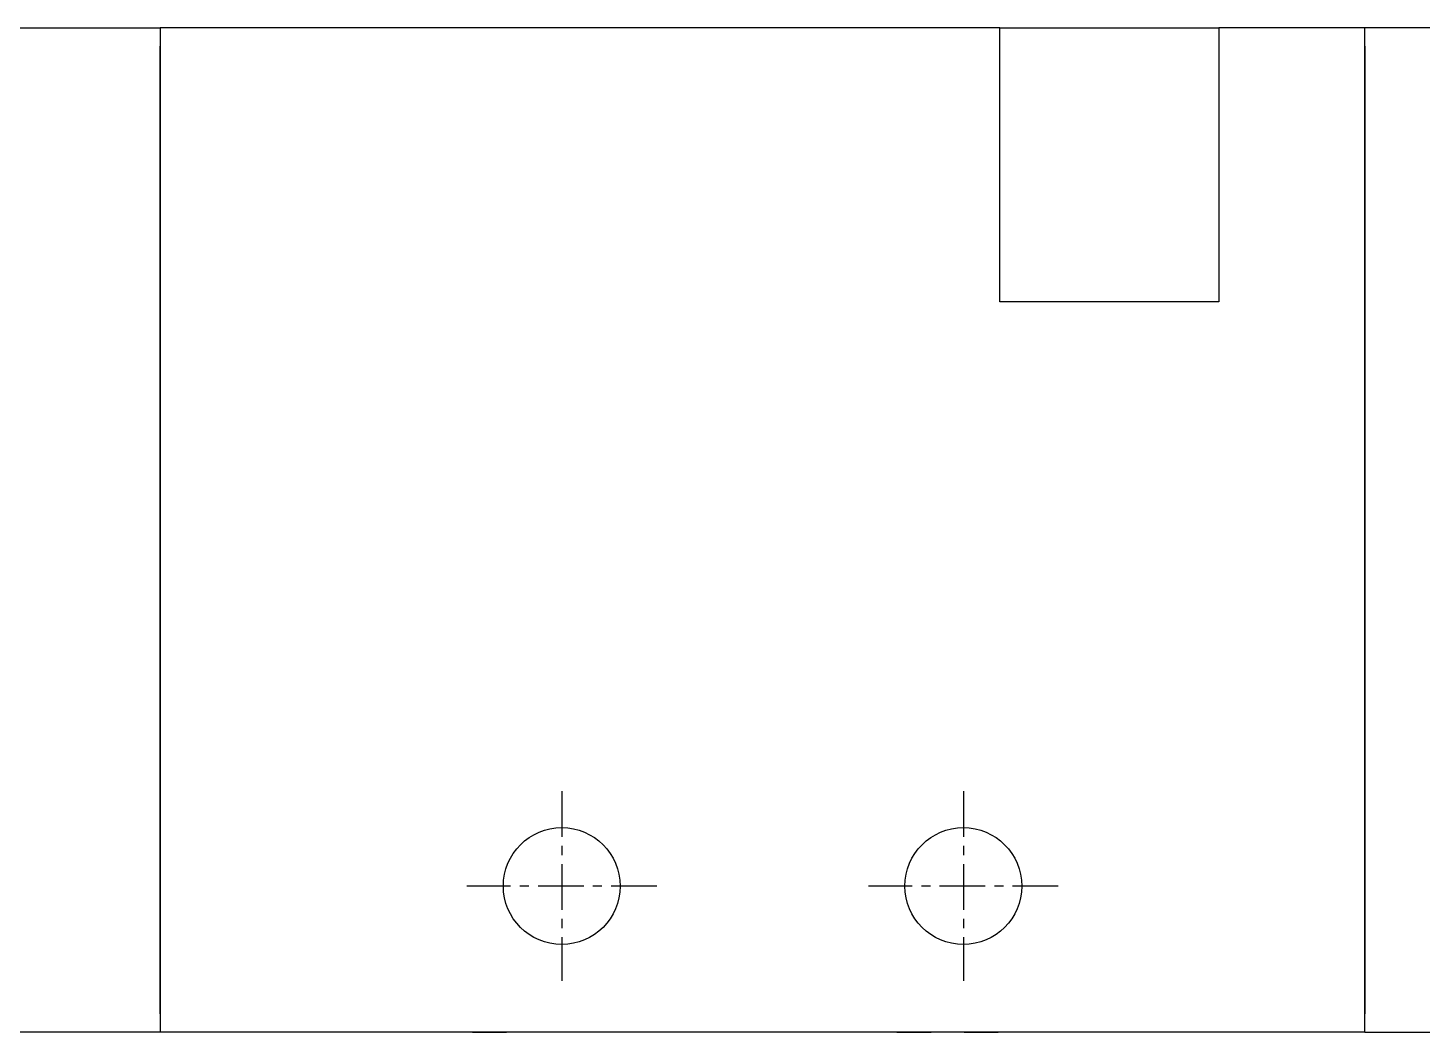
# Model space of a CAD drawing. Extents: x 83 to 239, y 31 to 153.
# Drawn here: x 123.31 to 161.5, y 88.26 to 115.76 of the extents above; entities that cross this region are included whole.
import ezdxf

# ---------------------------------------------------------------- set-up
doc = ezdxf.new("R2010")
doc.units = 0
doc.linetypes.add('CENTER', pattern=[2, 1.25, -0.25, 0.25, -0.25])
doc.layers.get('0').update_dxf_attribs({"linetype": 'CONTINUOUS'})
doc.layers.add('CENTER', color=1, linetype='CENTER')

msp = doc.modelspace()

# ---------------------------------------------------------------- linework, layer by layer
at = {"color": 7, "linetype": 'CONTINUOUS'}
for p, q in [((112.337, 115.763), (126.937, 115.763)), ((126.937, 115.763), (126.937, 88.263)), ((149.937, 115.763), (126.937, 115.763)), ((149.937, 115.763), (155.937, 115.763)), ((149.937, 108.263), (149.937, 115.763)), ((152.259, 115.763), (152.687, 115.763)), ((152.259, 115.763), (152.687, 115.763)), ((152.327, 115.763), (153.061, 115.763)), ((152.327, 115.763), (153.061, 115.763)), ((152.687, 115.763), (153.305, 115.763)), ((152.687, 115.763), (153.305, 115.763)), ((153.061, 115.763), (153.217, 115.763)), ((153.061, 115.763), (153.217, 115.763)), ((153.217, 115.763), (153.292, 115.763)), ((153.217, 115.763), (153.292, 115.763)), ((153.292, 115.763), (153.305, 115.763)), ((153.292, 115.763), (153.305, 115.763)), ((159.937, 115.763), (155.937, 115.763)), ((155.937, 115.763), (155.937, 108.263)), ((159.937, 88.263), (159.937, 115.763)), ((174.537, 115.763), (159.937, 115.763)), ((126.937, 88.763), (126.937, 115.263)), ((159.937, 115.263), (159.937, 88.763)), ((155.937, 108.263), (149.937, 108.263)), ((126.937, 88.263), (109.937, 88.263)), ((159.937, 88.263), (126.937, 88.263)), ((135.489, 88.263), (135.542, 88.263)), ((135.542, 88.263), (135.709, 88.263)), ((135.709, 88.263), (136.114, 88.263)), ((136.114, 88.263), (136.421, 88.263)), ((147.114, 88.263), (147.148, 88.263)), ((147.148, 88.263), (147.274, 88.263)), ((147.274, 88.263), (148.058, 88.263)), ((148.96, 88.263), (149.013, 88.263)), ((149.013, 88.263), (149.179, 88.263)), ((149.179, 88.263), (149.582, 88.263)), ((149.582, 88.263), (149.889, 88.263)), ((159.937, 88.263), (173.937, 88.263))]:
    msp.add_line(p, q, dxfattribs=at)
for centre in [(137.937, 92.263), (148.937, 92.263)]:
    msp.add_circle(centre, 1.6, dxfattribs=at)
at = {"layer": 'CENTER', "color": 1, "linetype": 'CENTER'}
for p, q in [((137.937, 94.863), (137.937, 89.663)), ((148.937, 94.863), (148.937, 89.663)), ((140.537, 92.263), (135.337, 92.263)), ((151.537, 92.263), (146.337, 92.263))]:
    msp.add_line(p, q, dxfattribs=at)

doc.saveas('drawing.dxf')
